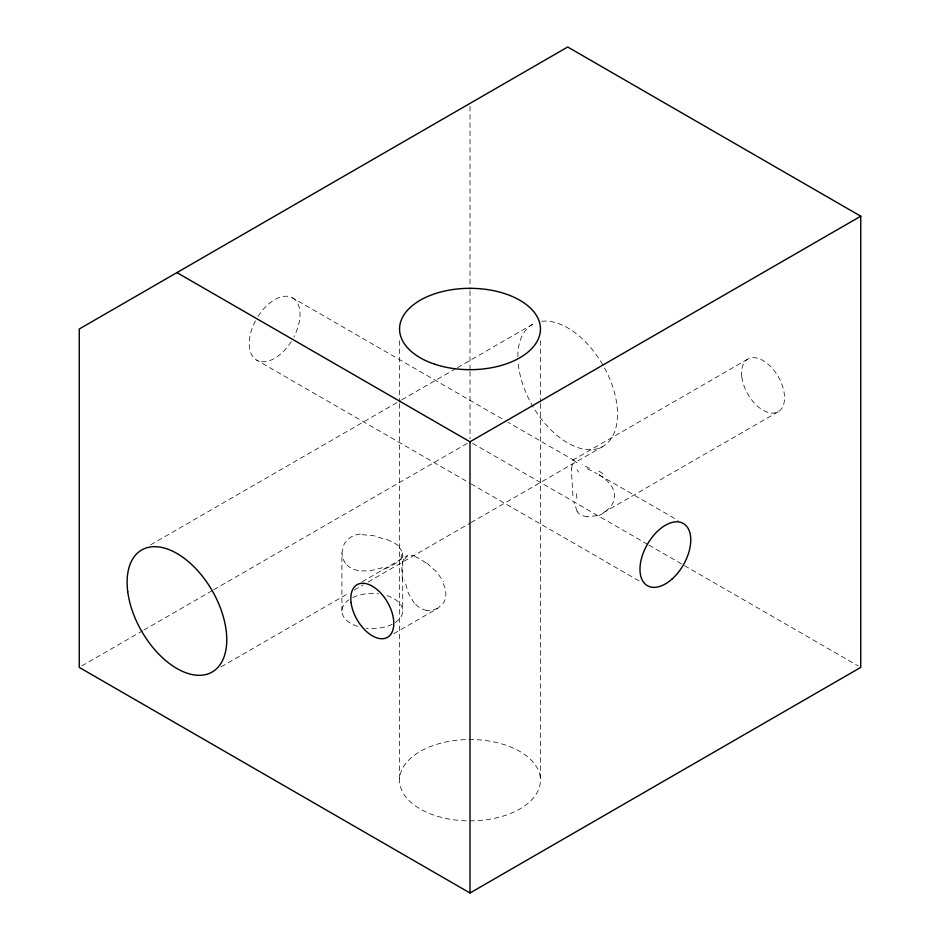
<?xml version="1.0" encoding="UTF-8"?>
<svg xmlns="http://www.w3.org/2000/svg" width="940" height="940" viewBox="0 0 940 940"><rect width="100%" height="100%" fill="white"/><g stroke="black" fill="none" stroke-linecap="round" stroke-linejoin="round"><path stroke-width="0.7" stroke-dasharray="4.7 3.53" d="M341.913 611L341.913 552.979L343.664 545.329A28.353 21.855 28.8 0 1 361.947 533.944M571.614 468.625L572.895 460.106L747.864 359.08M399.159 547.045L402.673 552.414L400.957 557.044M404.717 559.218L407.866 555.411L414.281 555.763M393.789 633.689L437.758 608.309L443.515 602.975A28.353 20.375 38.2 0 0 442.352 581.872M150.588 544.859L400.522 400.558M401.791 399.829L456.335 368.327M457.604 367.599L532.463 324.382M81.792 665.931L142.68 630.775M143.949 630.047L212.464 590.496M213.733 589.756L467.462 443.269M362.135 581.778L407.349 555.669M221.041 666.895L349.187 592.917M354.251 589.979L363.134 584.856M368.21 581.931L469.706 523.333M470.975 522.593L602.916 446.418M778.261 411.72L602.881 512.97C608.356 509.927 613.244 504.921 614.361 498.564A23.277 18.941 8.1 0 0 614.349 493.3C612.704 484.406 604.937 478.296 597.582 473.983L678.292 520.584M437.758 608.309L432.541 610.295L426.878 610.495M382.463 567.725L369.385 570.991L358.07 570.768M596.912 515.567L587.23 516.894M362.159 534.649L373.768 535.73L386.563 539.772M572.895 460.106L573.799 460.248L507.929 422.224M587.23 468.672L596.912 473.596M257.995 316.439A35.92 20.739 -60 0 1 292.587 297.898L502.865 419.299M472.538 443.269L647.613 544.354M648.882 545.082L858.208 665.931M255.433 320.881A35.92 20.739 -60 0 0 256.667 360.114L469.8 483.16M471.069 483.9L639.799 581.308M573.941 460.341L577.137 462.868M426.878 563.048L436.771 572.096L443.515 581.613M414.281 603.221L408.43 593.528L404.717 580.579M345.462 563.495L342.806 558.489L341.913 552.979M577.137 511.149L573.941 502.23M572.895 495.662L571.614 473.889A23.277 1.551 87.3 0 1 571.591 468.461M540.453 340.715L540.453 402.25M540.453 403.707L540.453 780.2A70.453 40.678 0 0 1 434.774 815.427A70.453 40.678 0 0 1 434.774 744.974A70.453 40.678 0 0 1 540.453 780.2M470 106.326L470 289.45M470 290.918L470 370.019M470 371.488L470 438.874M402.708 552.99L402.708 611M399.547 340.715L399.547 402.25M399.547 403.707L399.547 780.2M541.757 321.304A70.453 40.678 60 0 1 613.797 390.218A70.453 40.678 60 0 1 579.052 447.969A70.453 40.678 60 0 1 517.999 360.819M517.87 356.636A70.453 40.678 60 0 1 535.06 323.09M292.587 297.898A35.92 20.739 -60 0 1 293.821 337.119M291.259 341.561A35.92 20.739 -60 0 1 256.667 360.114M387.057 595.654A30.397 17.543 0 0 1 400.793 617.122A30.397 17.543 0 0 1 366.083 628.178M357.564 626.346A30.397 17.543 0 0 1 348.975 599.755M352.841 597.535A30.397 17.543 0 0 1 378.538 593.822M358.175 570.557A28.224 21.232 -22.8 0 1 345.532 563.448M402.085 556.88A28.365 10.469 -16.1 0 1 383.978 569.17M387.08 539.525A28.224 9.083 15.6 0 1 399.923 547.104M587.288 516.659A18.154 14.441 -38.2 0 1 576.984 511.266M603.057 513.252A39.245 35.379 57.9 0 1 597.17 516.201M598.862 471.116A39.245 26.602 21.7 0 1 605.501 475.522M589.556 468.273A18.154 1.269 25 0 1 582.142 464.583M576.984 469.718A39.245 4.23 61.2 0 1 578.629 472.091M576.937 498.365A39.245 12.455 88.7 0 1 576.279 493.03M414.763 556.48A28.224 8.331 42.6 0 1 426.936 563.753M426.878 610.413A28.224 21.232 82.8 0 1 414.411 603.022M402.696 579.98A28.353 10.458 76.1 0 1 404.294 558.149M741.836 377.058A30.397 17.543 60 0 0 776.605 412.484A30.397 17.543 60 0 0 770.741 366.659A30.397 17.543 60 0 0 741.836 377.058"/><path stroke-width="1.41" d="M176.932 272.6L470 441.8L860.746 216.2L860.746 667.4L470 893L79.254 667.4L79.254 329L567.689 47L860.746 216.2M470 441.8L470 893M434.774 364.227A70.453 40.678 0 0 0 540.453 329A70.453 40.678 0 0 0 434.774 293.774A70.453 40.678 0 0 0 434.774 364.227M127.734 591.671A70.453 40.678 60 0 0 208.339 673.792A70.453 40.678 60 0 0 194.733 567.537A70.453 40.678 60 0 0 127.734 591.671M671.947 579.134A35.92 20.739 -60 0 0 683.333 523.498A35.92 20.739 -60 0 0 640.845 561.168A35.92 20.739 -60 0 0 671.947 579.134M351.09 602.658A30.397 17.543 60 0 0 385.858 638.084A30.397 17.543 60 0 0 379.983 592.247A30.397 17.543 60 0 0 351.09 602.658"/></g></svg>
